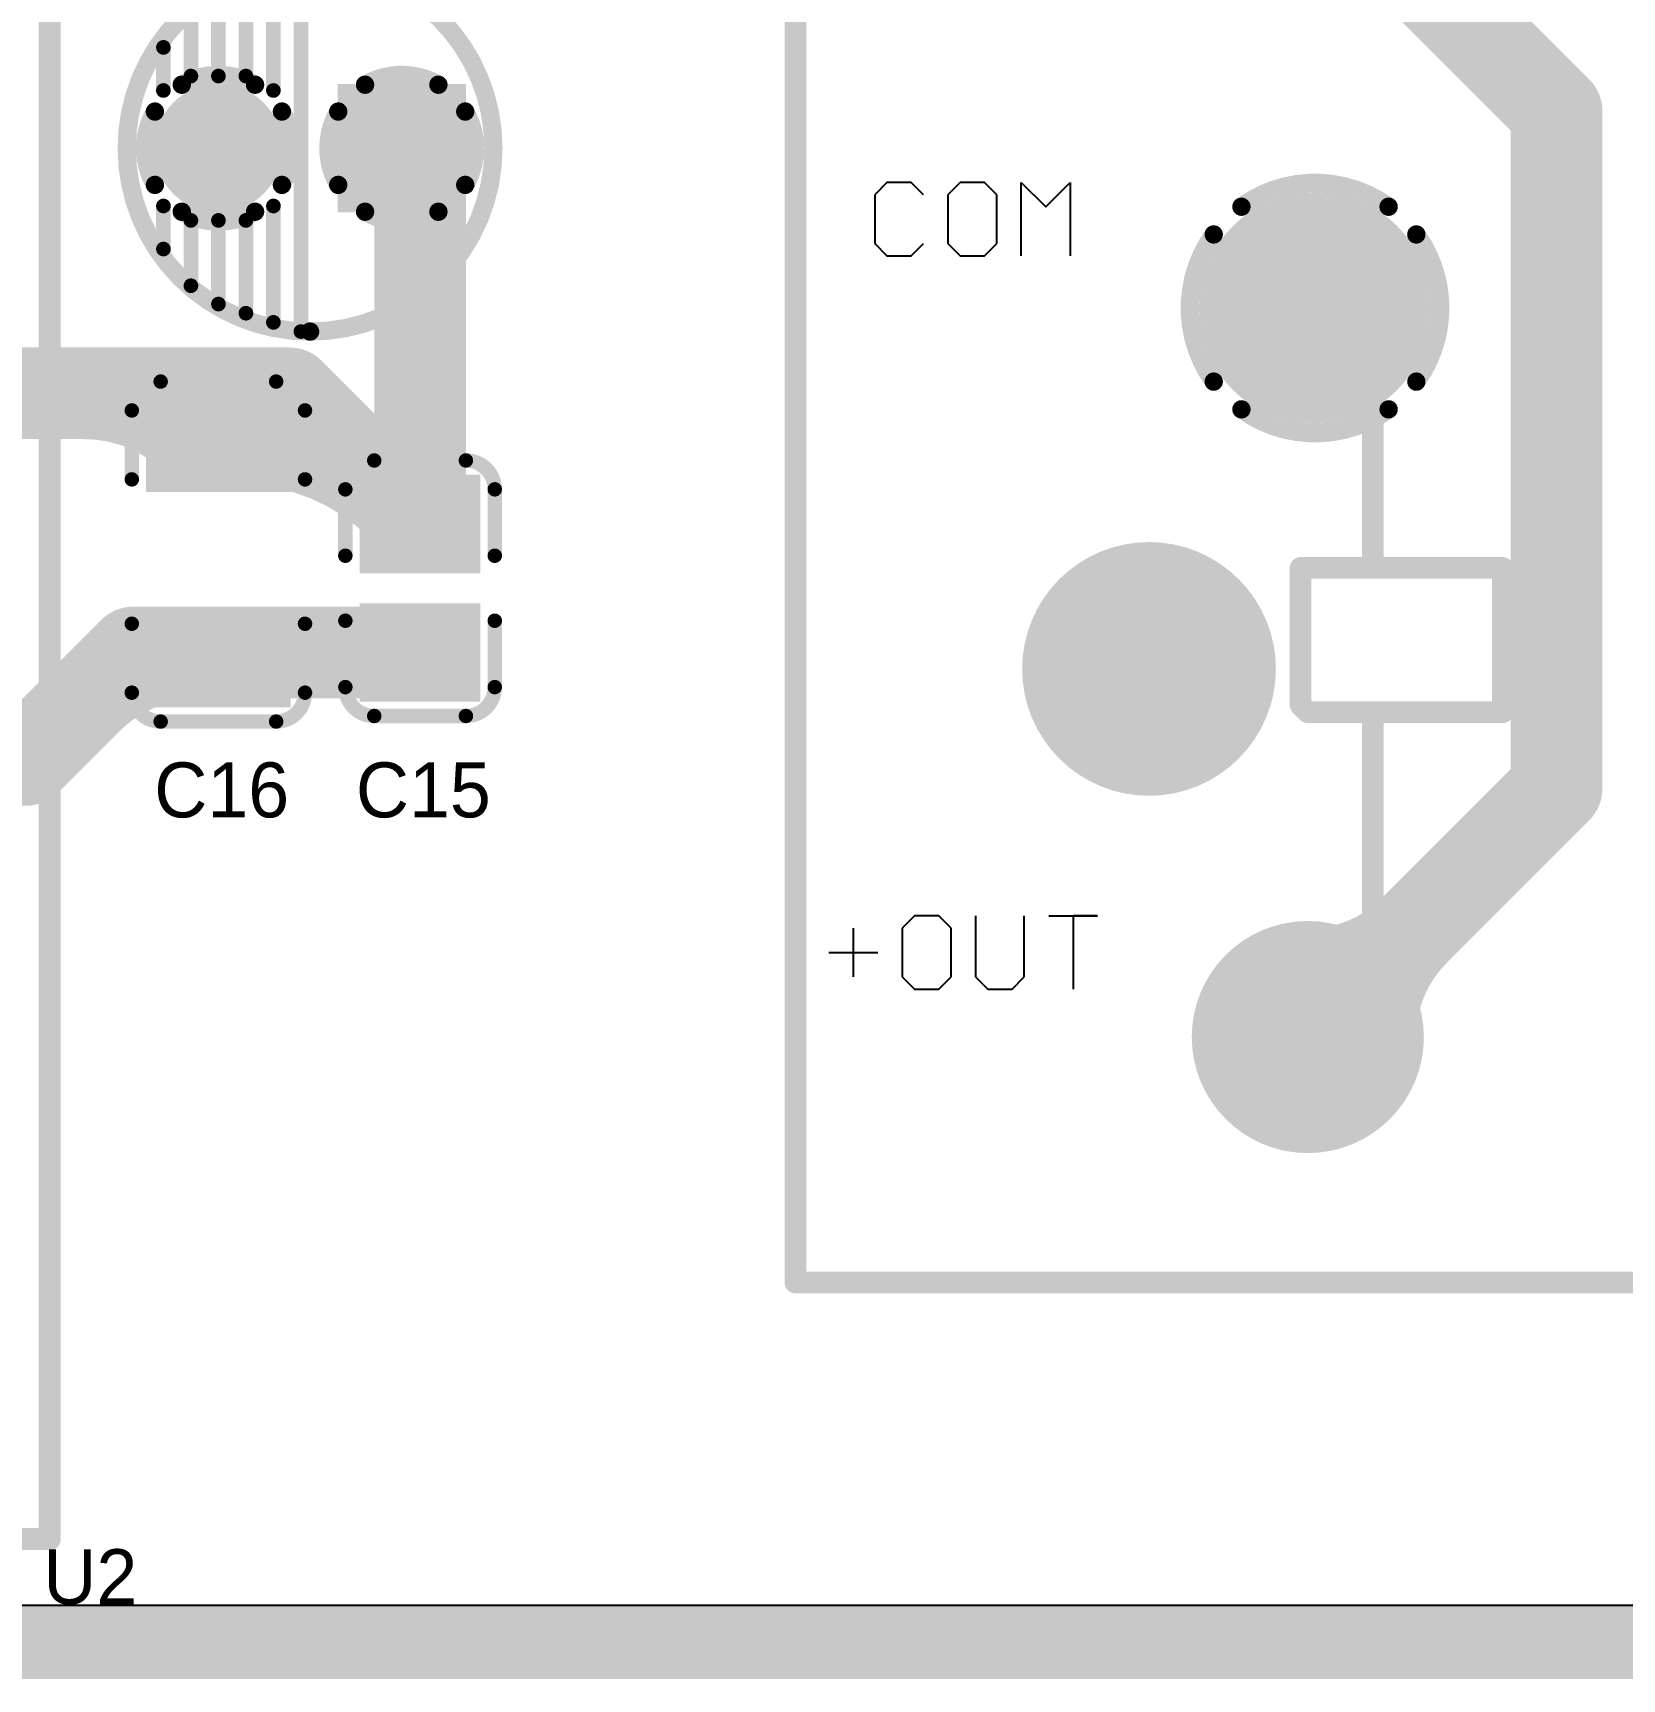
# Model space of a CAD drawing. Header units: millimetres. Extents: x 3.32 to 12.49, y 5.66 to 10.73.
# Drawn here: x 10.036 to 10.903, y 5.684 to 6.582 of the extents above; entities that cross this region are included whole.
import ezdxf

# ---------------------------------------------------------------- set-up
doc = ezdxf.new("R2010")
doc.units = ezdxf.units.MM
doc.header["$MEASUREMENT"] = 0
for name, color, linetype in [('BottomLayer', 5, 'Continuous'), ('BottomSolder', 6, 'Continuous'), ('InternalPlane1', 76, 'Continuous'), ('InternalPlane2', 16, 'Continuous'), ('KeepOutLayer', 6, 'Continuous'), ('MultiLayer', 9, 'Continuous'), ('PadHoleLayer', 156, 'Continuous'), ('TopLayer', 1, 'Continuous'), ('TopOverlay', 2, 'Continuous'), ('TopPaste', 8, 'Continuous'), ('TopSolder', 216, 'Continuous')]:
    doc.layers.add(name, color=color, linetype=linetype)

# ---------------------------------------------------------------- blocks, each defined once
blk = doc.blocks.new('DC_DC_1X1_96')
at = {"layer": 'TopOverlay'}
for p, q in [((-0.68329, 0.28501), (-0.68329, 0.325)), ((-0.64997, 0.325), (-0.65663, 0.31834)), ((-0.63664, 0.325), (-0.64997, 0.325)), ((-0.62997, 0.31834), (-0.63664, 0.325)), ((-0.60998, 0.325), (-0.61665, 0.31834)), ((-0.59665, 0.325), (-0.60998, 0.325)), ((-0.58999, 0.31834), (-0.59665, 0.325)), ((-0.65663, 0.31834), (-0.65663, 0.28501)), ((-0.62997, 0.28501), (-0.62997, 0.31834)), ((-0.61665, 0.31834), (-0.61665, 0.29168)), ((-0.58999, 0.29168), (-0.58999, 0.31834)), ((-0.56333, 0.29168), (-0.56333, 0.31834)), ((-0.55, 0.30501), (-0.57666, 0.30501)), ((-0.61665, 0.29168), (-0.60998, 0.28501)), ((-0.59665, 0.28501), (-0.58999, 0.29168)), ((-0.66996, 0.28501), (-0.69662, 0.28501)), ((-0.69662, 0.28501), (-0.68329, 0.28501)), ((-0.60998, 0.28501), (-0.59665, 0.28501)), ((-0.68163, -0.11499), (-0.68163, -0.075)), ((-0.65497, -0.075), (-0.65497, -0.11499)), ((-0.63498, -0.075), (-0.64165, -0.08166)), ((-0.62165, -0.075), (-0.63498, -0.075)), ((-0.61499, -0.08166), (-0.62165, -0.075)), ((-0.59499, -0.075), (-0.60166, -0.08166)), ((-0.58166, -0.075), (-0.59499, -0.075)), ((-0.575, -0.08166), (-0.58166, -0.075)), ((-0.64165, -0.08166), (-0.64165, -0.10832)), ((-0.61499, -0.10832), (-0.61499, -0.08166)), ((-0.575, -0.10832), (-0.575, -0.08166)), ((-0.6683, -0.10166), (-0.68163, -0.11499)), ((-0.65497, -0.11499), (-0.6683, -0.10166)), ((-0.64165, -0.10832), (-0.63498, -0.11499)), ((-0.63498, -0.11499), (-0.62165, -0.11499)), ((-0.62165, -0.11499), (-0.61499, -0.10832)), ((-0.60166, -0.10832), (-0.59499, -0.11499)), ((-0.59499, -0.11499), (-0.58166, -0.11499)), ((-0.58166, -0.11499), (-0.575, -0.10832))]:
    blk.add_line(p, q, dxfattribs=at)
at = {"layer": 'TopOverlay', "const_width": 0.012}
for points in [[(0.925, 0.625), (-0.125, 0.625)], [(-0.125, 0.625), (-0.125, -0.425)]]:
    blk.add_lwpolyline(points, dxfattribs=at)
at = {"layer": 'TopOverlay', "const_width": 0.006}
blk.add_lwpolyline([(-0.128, 0.625, 1), (-0.122, 0.625, 1)], format="xyb", close=True, dxfattribs=at)
blk.add_lwpolyline([(-0.128, 0.625, 1), (-0.122, 0.625, 1)], format="xyb", close=True, dxfattribs=at)
blk = doc.blocks.new('CD1_2_99')
at = {"layer": 'BottomLayer', "const_width": 0.031}
blk.add_lwpolyline([(-0.0155, 0, 1), (0.0155, 0, 1)], format="xyb", close=True, dxfattribs=at)
at = {"layer": 'BottomLayer'}
blk.add_solid([(-0.031, -0.131), (0.031, -0.131), (-0.031, -0.069), (0.031, -0.069)], dxfattribs=at)
at = {"layer": 'BottomSolder', "const_width": 0.035}
blk.add_lwpolyline([(-0.0175, 0, 1), (0.0175, 0, 1)], format="xyb", close=True, dxfattribs=at)
at = {"layer": 'BottomSolder'}
blk.add_solid([(-0.035, -0.135), (0.035, -0.135), (-0.035, -0.065), (0.035, -0.065)], dxfattribs=at)
at = {"layer": 'InternalPlane1', "const_width": 0.01}
for points in [[(-0.02, 0.03464, -0.267949), (0.02, 0.03464)], [(-0.03464, -0.02, -0.267949), (-0.03464, 0.02)], [(0.03464, 0.02, -0.267949), (0.03464, -0.02)], [(0.02, -0.03464, -0.267949), (-0.02, -0.03464)]]:
    blk.add_lwpolyline(points, format="xyb", dxfattribs=at)
at = {"layer": 'InternalPlane1'}
for points, const_width in [([(-0.0225, 0.03464, 1), (-0.0175, 0.03464, 1)], 0.005), ([(0.0175, 0.03464, 1), (0.0225, 0.03464, 1)], 0.005), ([(-0.03714, 0.02, 1), (-0.03214, 0.02, 1)], 0.005), ([(0.03214, 0.02, 1), (0.03714, 0.02, 1)], 0.005), ([(-0.03714, -0.02, 1), (-0.03214, -0.02, 1)], 0.005), ([(0.03214, -0.02, 1), (0.03714, -0.02, 1)], 0.005), ([(-0.0225, -0.03464, 1), (-0.0175, -0.03464, 1)], 0.005), ([(0.0175, -0.03464, 1), (0.0225, -0.03464, 1)], 0.005), ([(-0.0175, -0.1, 1), (0.0175, -0.1, 1)], 0.035)]:
    blk.add_lwpolyline(points, format="xyb", close=True, dxfattribs=dict(at, const_width=const_width))
at = {"layer": 'InternalPlane2'}
for points, const_width in [([(-0.0175, 0, 1), (0.0175, 0, 1)], 0.035), ([(-0.0225, -0.06536, 1), (-0.0175, -0.06536, 1)], 0.005), ([(0.0175, -0.06536, 1), (0.0225, -0.06536, 1)], 0.005), ([(-0.03714, -0.08, 1), (-0.03214, -0.08, 1)], 0.005), ([(0.03214, -0.08, 1), (0.03714, -0.08, 1)], 0.005), ([(-0.03714, -0.12, 1), (-0.03214, -0.12, 1)], 0.005), ([(0.03214, -0.12, 1), (0.03714, -0.12, 1)], 0.005), ([(-0.0225, -0.13464, 1), (-0.0175, -0.13464, 1)], 0.005), ([(0.0175, -0.13464, 1), (0.0225, -0.13464, 1)], 0.005)]:
    blk.add_lwpolyline(points, format="xyb", close=True, dxfattribs=dict(at, const_width=const_width))
at = {"layer": 'InternalPlane2', "const_width": 0.01}
for points in [[(-0.02, -0.06536, -0.267949), (0.02, -0.06536)], [(-0.03464, -0.12, -0.267949), (-0.03464, -0.08)], [(0.03464, -0.08, -0.267949), (0.03464, -0.12)], [(0.02, -0.13464, -0.267949), (-0.02, -0.13464)]]:
    blk.add_lwpolyline(points, format="xyb", dxfattribs=at)
at = {"layer": 'MultiLayer', "const_width": 0.031}
blk.add_lwpolyline([(-0.0155, 0, 1), (0.0155, 0, 1)], format="xyb", close=True, dxfattribs=at)
at = {"layer": 'MultiLayer'}
blk.add_solid([(-0.031, -0.131), (0.031, -0.131), (-0.031, -0.069), (0.031, -0.069)], dxfattribs=at)
at = {"layer": 'PadHoleLayer', "const_width": 0.015}
for points in [[(-0.0075, 0, 1), (0.0075, 0, 1)], [(-0.0075, -0.1, 1), (0.0075, -0.1, 1)]]:
    blk.add_lwpolyline(points, format="xyb", close=True, dxfattribs=at)
at = {"layer": 'TopLayer', "const_width": 0.031}
blk.add_lwpolyline([(-0.0155, 0, 1), (0.0155, 0, 1)], format="xyb", close=True, dxfattribs=at)
at = {"layer": 'TopLayer'}
blk.add_solid([(-0.031, -0.131), (0.031, -0.131), (-0.031, -0.069), (0.031, -0.069)], dxfattribs=at)
at = {"layer": 'TopOverlay'}
for points, const_width in [([(0.1, -0.05, 1), (-0.1, -0.05, 1)], 0.01), ([(-0.057, 0.03, 1), (-0.053, 0.03, 1)], 0.004), ([(-0.0335, 0.03, 1), (-0.0295, 0.03, 1)], 0.004), ([(0.0295, 0.03, 1), (0.0335, 0.03, 1)], 0.004), ([(0.053, 0.03, 1), (0.057, 0.03, 1)], 0.004), ([(-0.077, 0.015, 1), (-0.073, 0.015, 1)], 0.004), ([(-0.04137, 0.015, 1), (-0.03737, 0.015, 1)], 0.004), ([(0.03737, 0.015, 1), (0.04137, 0.015, 1)], 0.004), ([(0.073, 0.015, 1), (0.077, 0.015, 1)], 0.004), ([(-0.087, 0, 1), (-0.083, 0, 1)], 0.004), ([(-0.04137, 0, 1), (-0.03737, 0, 1)], 0.004), ([(0.03737, 0, 1), (0.04137, 0, 1)], 0.004), ([(0.083, 0, 1), (0.087, 0, 1)], 0.004), ([(-0.092, -0.015, 1), (-0.088, -0.015, 1)], 0.004), ([(-0.04137, -0.015, 1), (-0.03737, -0.015, 1)], 0.004), ([(0.03737, -0.015, 1), (0.04137, -0.015, 1)], 0.004), ([(0.088, -0.015, 1), (0.092, -0.015, 1)], 0.004), ([(-0.097, -0.03, 1), (-0.093, -0.03, 1)], 0.004), ([(-0.0335, -0.03, 1), (-0.0295, -0.03, 1)], 0.004), ([(0.0295, -0.03, 1), (0.0335, -0.03, 1)], 0.004), ([(0.093, -0.03, 1), (0.097, -0.03, 1)], 0.004), ([(-0.102, -0.045, 1), (-0.098, -0.045, 1)], 0.004), ([(0.093, -0.045, 1), (0.097, -0.045, 1)], 0.004), ([(-0.1025, -0.05, 1), (-0.0975, -0.05, 1)], 0.005), ([(0.0975, -0.05, 1), (0.1025, -0.05, 1)], 0.005)]:
    blk.add_lwpolyline(points, format="xyb", close=True, dxfattribs=dict(at, const_width=const_width))
at = {"layer": 'TopOverlay', "const_width": 0.008}
for points in [[(-0.055, 0.03), (-0.0315, 0.03)], [(0.0315, 0.03), (0.055, 0.03)], [(-0.075, 0.015), (-0.03937, 0.015)], [(0.03937, 0.015), (0.075, 0.015)], [(-0.085, 0), (-0.03937, 0)], [(0.03937, 0), (0.085, 0)], [(-0.09, -0.015), (-0.03937, -0.015)], [(0.03937, -0.015), (0.09, -0.015)], [(-0.095, -0.03), (-0.0315, -0.03)], [(0.0315, -0.03), (0.095, -0.03)], [(-0.1, -0.045), (0.095, -0.045)]]:
    blk.add_lwpolyline(points, dxfattribs=at)
at = {"layer": 'TopSolder', "const_width": 0.035}
blk.add_lwpolyline([(-0.0175, 0, 1), (0.0175, 0, 1)], format="xyb", close=True, dxfattribs=at)
at = {"layer": 'TopSolder'}
blk.add_solid([(-0.035, -0.135), (0.035, -0.135), (-0.035, -0.065), (0.035, -0.065)], dxfattribs=at)
blk = doc.blocks.new('1206_C_239')
at = {"layer": 'TopLayer'}
for points in [[(-0.08091, -0.03543), (-0.03642, -0.03543), (-0.08091, 0.03543), (-0.03642, 0.03543)], [(0.03642, -0.03543), (0.08091, -0.03543), (0.03642, 0.03543), (0.08091, 0.03543)]]:
    blk.add_solid(points, dxfattribs=at)
at = {"layer": 'TopOverlay', "const_width": 0.00787}
for points in [[(-0.09272, 0.0315, -0.414213), (-0.07697, 0.04724)], [(0.07697, 0.04724, -0.414214), (0.09272, 0.0315)], [(-0.07697, -0.04724, -0.414213), (-0.09272, -0.0315)], [(0.09272, -0.0315, -0.414214), (0.07697, -0.04724)]]:
    blk.add_lwpolyline(points, format="xyb", dxfattribs=at)
for points in [[(-0.07697, 0.04724), (-0.03937, 0.04724)], [(0.03937, 0.04724), (0.07697, 0.04724)], [(-0.09272, 0.0315), (-0.09272, -0.0315)], [(0.09272, 0.0315), (0.09272, -0.0315)], [(-0.07697, -0.04724), (-0.03937, -0.04724)], [(0.03937, -0.04724), (0.07697, -0.04724)]]:
    blk.add_lwpolyline(points, dxfattribs=at)
at = {"layer": 'TopOverlay', "const_width": 0.00394}
for points in [[(-0.07894, 0.04724, 1), (-0.075, 0.04724, 1)], [(-0.07894, 0.04724, 1), (-0.075, 0.04724, 1)], [(-0.04134, 0.04724, 1), (-0.0374, 0.04724, 1)], [(0.0374, 0.04724, 1), (0.04134, 0.04724, 1)], [(0.075, 0.04724, 1), (0.07894, 0.04724, 1)], [(0.075, 0.04724, 1), (0.07894, 0.04724, 1)], [(-0.09469, 0.0315, 1), (-0.09075, 0.0315, 1)], [(-0.09469, 0.0315, 1), (-0.09075, 0.0315, 1)], [(0.09075, 0.0315, 1), (0.09469, 0.0315, 1)], [(0.09075, 0.0315, 1), (0.09469, 0.0315, 1)], [(-0.09469, -0.0315, 1), (-0.09075, -0.0315, 1)], [(-0.09469, -0.0315, 1), (-0.09075, -0.0315, 1)], [(0.09075, -0.0315, 1), (0.09469, -0.0315, 1)], [(0.09075, -0.0315, 1), (0.09469, -0.0315, 1)], [(-0.07894, -0.04724, 1), (-0.075, -0.04724, 1)], [(-0.07894, -0.04724, 1), (-0.075, -0.04724, 1)], [(-0.04134, -0.04724, 1), (-0.0374, -0.04724, 1)], [(0.0374, -0.04724, 1), (0.04134, -0.04724, 1)], [(0.075, -0.04724, 1), (0.07894, -0.04724, 1)], [(0.075, -0.04724, 1), (0.07894, -0.04724, 1)]]:
    blk.add_lwpolyline(points, format="xyb", close=True, dxfattribs=at)
at = {"layer": 'TopPaste'}
for points in [[(-0.08091, -0.03543), (-0.03642, -0.03543), (-0.08091, 0.03543), (-0.03642, 0.03543)], [(0.03642, -0.03543), (0.08091, -0.03543), (0.03642, 0.03543), (0.08091, 0.03543)]]:
    blk.add_solid(points, dxfattribs=at)
at = {"layer": 'TopSolder'}
for points in [[(-0.08491, -0.03943), (-0.03242, -0.03943), (-0.08491, 0.03943), (-0.03242, 0.03943)], [(0.03242, -0.03943), (0.08491, -0.03943), (0.03242, 0.03943), (0.08491, 0.03943)]]:
    blk.add_solid(points, dxfattribs=at)
blk = doc.blocks.new('0805_C_242')
at = {"layer": 'TopLayer'}
for points in [[(-0.05787, -0.02894), (-0.0122, -0.02894), (-0.05787, 0.02894), (-0.0122, 0.02894)], [(0.0122, -0.02894), (0.05787, -0.02894), (0.0122, 0.02894), (0.05787, 0.02894)]]:
    blk.add_solid(points, dxfattribs=at)
at = {"layer": 'TopOverlay', "const_width": 0.00787}
for points in [[(-0.06969, 0.025, -0.414214), (-0.05394, 0.04075)], [(0.05394, 0.04075, -0.414213), (0.06969, 0.025)], [(-0.05394, -0.04075, -0.414213), (-0.06969, -0.025)], [(0.06968, -0.025, -0.414214), (0.05394, -0.04075)]]:
    blk.add_lwpolyline(points, format="xyb", dxfattribs=at)
for points in [[(-0.05394, 0.04075), (-0.01772, 0.04075)], [(0.01772, 0.04075), (0.05394, 0.04075)], [(-0.06969, 0.025), (-0.06969, -0.025)], [(0.06968, 0.025), (0.06968, -0.025)], [(-0.05394, -0.04075), (-0.01772, -0.04075)], [(0.01772, -0.04075), (0.05394, -0.04075)]]:
    blk.add_lwpolyline(points, dxfattribs=at)
at = {"layer": 'TopOverlay', "const_width": 0.00394}
for points in [[(-0.05591, 0.04075, 1), (-0.05197, 0.04075, 1)], [(-0.05591, 0.04075, 1), (-0.05197, 0.04075, 1)], [(-0.01969, 0.04075, 1), (-0.01575, 0.04075, 1)], [(0.01575, 0.04075, 1), (0.01969, 0.04075, 1)], [(0.05197, 0.04075, 1), (0.05591, 0.04075, 1)], [(0.05197, 0.04075, 1), (0.05591, 0.04075, 1)], [(-0.07165, 0.025, 1), (-0.06772, 0.025, 1)], [(-0.07165, 0.025, 1), (-0.06772, 0.025, 1)], [(0.06772, 0.025, 1), (0.07165, 0.025, 1)], [(0.06772, 0.025, 1), (0.07165, 0.025, 1)], [(-0.07165, -0.025, 1), (-0.06772, -0.025, 1)], [(-0.07165, -0.025, 1), (-0.06772, -0.025, 1)], [(0.06772, -0.025, 1), (0.07165, -0.025, 1)], [(0.06772, -0.025, 1), (0.07165, -0.025, 1)], [(-0.05591, -0.04075, 1), (-0.05197, -0.04075, 1)], [(-0.05591, -0.04075, 1), (-0.05197, -0.04075, 1)], [(-0.01969, -0.04075, 1), (-0.01575, -0.04075, 1)], [(0.01575, -0.04075, 1), (0.01969, -0.04075, 1)], [(0.05197, -0.04075, 1), (0.05591, -0.04075, 1)], [(0.05197, -0.04075, 1), (0.05591, -0.04075, 1)]]:
    blk.add_lwpolyline(points, format="xyb", close=True, dxfattribs=at)
at = {"layer": 'TopPaste'}
for points in [[(-0.05787, -0.02894), (-0.0122, -0.02894), (-0.05787, 0.02894), (-0.0122, 0.02894)], [(0.0122, -0.02894), (0.05787, -0.02894), (0.0122, 0.02894), (0.05787, 0.02894)]]:
    blk.add_solid(points, dxfattribs=at)
at = {"layer": 'TopSolder'}
for points in [[(-0.06187, -0.03294), (-0.0082, -0.03294), (-0.06187, 0.03294), (-0.0082, 0.03294)], [(0.0082, -0.03294), (0.06187, -0.03294), (0.0082, 0.03294), (0.06187, 0.03294)]]:
    blk.add_solid(points, dxfattribs=at)
blk = doc.blocks.new('NT90HCE12CE_292')
at = {"layer": 'BottomLayer', "const_width": 0.05906}
for points in [[(0.30827, -0.98, 1), (0.36732, -0.98, 1)], [(0.70591, -0.98394, 1), (0.76496, -0.98394, 1)], [(0.50512, -1.07055, 1), (0.56417, -1.07055, 1)]]:
    blk.add_lwpolyline(points, format="xyb", close=True, dxfattribs=at)
at = {"layer": 'BottomSolder', "const_width": 0.06305}
for points in [[(0.30627, -0.98, 1), (0.36932, -0.98, 1)], [(0.70391, -0.98394, 1), (0.76696, -0.98394, 1)], [(0.50312, -1.07055, 1), (0.56617, -1.07055, 1)]]:
    blk.add_lwpolyline(points, format="xyb", close=True, dxfattribs=at)
at = {"layer": 'InternalPlane1', "const_width": 0.01}
for points in [[(0.29765, -0.92474, -0.32492), (0.37794, -0.92474)], [(0.28253, -1.02015, -0.32492), (0.28253, -0.93985)], [(0.39306, -0.93985, -0.32492), (0.39306, -1.02015)], [(0.37794, -1.03526, -0.32492), (0.29765, -1.03526)]]:
    blk.add_lwpolyline(points, format="xyb", dxfattribs=at)
at = {"layer": 'InternalPlane1'}
for points, const_width in [([(0.29515, -0.92474, 1), (0.30015, -0.92474, 1)], 0.005), ([(0.37544, -0.92474, 1), (0.38044, -0.92474, 1)], 0.005), ([(0.70378, -0.98394, 1), (0.76709, -0.98394, 1)], 0.06331), ([(0.28003, -0.93985, 1), (0.28503, -0.93985, 1)], 0.005), ([(0.39056, -0.93985, 1), (0.39556, -0.93985, 1)], 0.005), ([(0.50004, -1.07055, 1), (0.56925, -1.07055, 1)], 0.06921), ([(0.28003, -1.02015, 1), (0.28503, -1.02015, 1)], 0.005), ([(0.39056, -1.02015, 1), (0.39556, -1.02015, 1)], 0.005), ([(0.29515, -1.03526, 1), (0.30015, -1.03526, 1)], 0.005), ([(0.37544, -1.03526, 1), (0.38044, -1.03526, 1)], 0.005)]:
    blk.add_lwpolyline(points, format="xyb", close=True, dxfattribs=dict(at, const_width=const_width))
at = {"layer": 'InternalPlane2'}
for points, const_width in [([(0.30614, -0.98, 1), (0.36945, -0.98, 1)], 0.06331), ([(0.70378, -0.98394, 1), (0.76709, -0.98394, 1)], 0.06331), ([(0.50004, -1.07055, 1), (0.56925, -1.07055, 1)], 0.06921)]:
    blk.add_lwpolyline(points, format="xyb", close=True, dxfattribs=dict(at, const_width=const_width))
at = {"layer": 'MultiLayer', "const_width": 0.05906}
for points in [[(0.30827, -0.98, 1), (0.36732, -0.98, 1)], [(0.70591, -0.98394, 1), (0.76496, -0.98394, 1)], [(0.50512, -1.07055, 1), (0.56417, -1.07055, 1)]]:
    blk.add_lwpolyline(points, format="xyb", close=True, dxfattribs=at)
at = {"layer": 'PadHoleLayer'}
for points, const_width in [([(0.31614, -0.98, 1), (0.35945, -0.98, 1)], 0.04331), ([(0.71378, -0.98394, 1), (0.75709, -0.98394, 1)], 0.04331), ([(0.51004, -1.07055, 1), (0.55925, -1.07055, 1)], 0.04921)]:
    blk.add_lwpolyline(points, format="xyb", close=True, dxfattribs=dict(at, const_width=const_width))
at = {"layer": 'TopLayer', "const_width": 0.05906}
for points in [[(0.30827, -0.98, 1), (0.36732, -0.98, 1)], [(0.70591, -0.98394, 1), (0.76496, -0.98394, 1)], [(0.50512, -1.07055, 1), (0.56417, -1.07055, 1)]]:
    blk.add_lwpolyline(points, format="xyb", close=True, dxfattribs=at)
at = {"layer": 'TopOverlay', "const_width": 0.01181}
for points in [[(0.86929, -1.15323), (0.86929, -0.48394)], [(0.55827, -0.87764), (0.47953, -0.87764)], [(0.47953, -0.98787), (0.47953, -0.87764)], [(0.55827, -0.98394), (0.55827, -0.87764)], [(0.47953, -0.9485), (0.36929, -0.9485)], [(0.7, -0.9485), (0.55827, -0.9485)], [(0.71575, -0.96425), (0.7, -0.9485)], [(0.55433, -0.98787), (0.55827, -0.98394)], [(0.55433, -0.98787), (0.47953, -0.98787)], [(0.86929, -1.26347), (0.86929, -1.15323)], [(0.25118, -1.26347), (0.14488, -1.26347)], [(0.5937, -1.26347), (0.25118, -1.26347)], [(0.86929, -1.26347), (0.53465, -1.26347)]]:
    blk.add_lwpolyline(points, dxfattribs=at)
at = {"layer": 'TopOverlay', "const_width": 0.00591}
for points in [[(0.47658, -0.87764, 1), (0.48248, -0.87764, 1)], [(0.47658, -0.87764, 1), (0.48248, -0.87764, 1)], [(0.55532, -0.87764, 1), (0.56122, -0.87764, 1)], [(0.55532, -0.87764, 1), (0.56122, -0.87764, 1)], [(0.36634, -0.9485, 1), (0.37224, -0.9485, 1)], [(0.47658, -0.9485, 1), (0.48248, -0.9485, 1)], [(0.55532, -0.9485, 1), (0.56122, -0.9485, 1)], [(0.69705, -0.9485, 1), (0.70295, -0.9485, 1)], [(0.69705, -0.9485, 1), (0.70295, -0.9485, 1)], [(0.7128, -0.96425, 1), (0.7187, -0.96425, 1)], [(0.55532, -0.98394, 1), (0.56122, -0.98394, 1)], [(0.55532, -0.98394, 1), (0.56122, -0.98394, 1)], [(0.47658, -0.98787, 1), (0.48248, -0.98787, 1)], [(0.47658, -0.98787, 1), (0.48248, -0.98787, 1)], [(0.55138, -0.98787, 1), (0.55728, -0.98787, 1)], [(0.55138, -0.98787, 1), (0.55728, -0.98787, 1)], [(0.86634, -1.15323, 1), (0.87224, -1.15323, 1)], [(0.86634, -1.15323, 1), (0.87224, -1.15323, 1)], [(0.24823, -1.26347, 1), (0.25413, -1.26347, 1)], [(0.24823, -1.26347, 1), (0.25413, -1.26347, 1)], [(0.53169, -1.26347, 1), (0.5376, -1.26347, 1)], [(0.59075, -1.26347, 1), (0.59665, -1.26347, 1)], [(0.86634, -1.26347, 1), (0.87224, -1.26347, 1)], [(0.86634, -1.26347, 1), (0.87224, -1.26347, 1)]]:
    blk.add_lwpolyline(points, format="xyb", close=True, dxfattribs=at)
at = {"layer": 'TopSolder', "const_width": 0.06305}
for points in [[(0.30627, -0.98, 1), (0.36932, -0.98, 1)], [(0.70391, -0.98394, 1), (0.76696, -0.98394, 1)], [(0.50312, -1.07055, 1), (0.56617, -1.07055, 1)]]:
    blk.add_lwpolyline(points, format="xyb", close=True, dxfattribs=at)

msp = doc.modelspace()

# ---------------------------------------------------------------- linework, layer by layer
at = {"layer": 'InternalPlane1'}
msp.add_line((10.91339, 5.72374), (9.56709, 5.72374), dxfattribs=at)
at = {"layer": 'InternalPlane1', "const_width": 0.04}
msp.add_lwpolyline([(3.98701, 5.70365), (12.16535, 5.70365)], dxfattribs=at)
at = {"layer": 'InternalPlane2'}
msp.add_line((10.91339, 5.72374), (9.56709, 5.72374), dxfattribs=at)
at = {"layer": 'InternalPlane2', "const_width": 0.04}
msp.add_lwpolyline([(3.98701, 5.70365), (12.16535, 5.70365)], dxfattribs=at)
at = {"layer": 'KeepOutLayer', "const_width": 0.01}
msp.add_lwpolyline([(3.98701, 5.70866), (12.16535, 5.70866)], dxfattribs=at)
at = {"layer": 'TopLayer', "const_width": 0.05}
for points in [[(10.78122, 6.62445), (10.86701, 6.53866)], [(10.86701, 6.16961), (10.86701, 6.53866)], [(10.23701, 6.51866), (10.24701, 6.50866)], [(10.24701, 6.3137), (10.24701, 6.50866)], [(9.92, 6.38499), (10.17572, 6.38499)], [(10.17572, 6.38499), (10.24701, 6.3137)], [(10.03201, 6.18499), (10.09064, 6.24362)], [(10.09064, 6.24362), (10.24701, 6.24362)], [(9.92, 6.18499), (10.03201, 6.18499)], [(10.73126, 6.03386), (10.86701, 6.16961)]]:
    msp.add_lwpolyline(points, dxfattribs=at)
at = {"layer": 'TopLayer', "const_width": 0.025}
for points in [[(10.85451, 6.53866, 1), (10.87951, 6.53866, 1)], [(10.85451, 6.53866, 1), (10.87951, 6.53866, 1)], [(10.22027, 6.51442, 1), (10.24527, 6.51442, 1)], [(10.22451, 6.51866, 1), (10.24951, 6.51866, 1)], [(10.23451, 6.50866, 1), (10.25951, 6.50866, 1)], [(10.23451, 6.50866, 1), (10.25951, 6.50866, 1)], [(10.23451, 6.48003, 1), (10.25951, 6.48003, 1)], [(10.05119, 6.38499, 1), (10.07619, 6.38499, 1)], [(10.16322, 6.38499, 1), (10.18822, 6.38499, 1)], [(10.16322, 6.38499, 1), (10.18822, 6.38499, 1)], [(10.16322, 6.38499, 1), (10.18822, 6.38499, 1)], [(10.11327, 6.35927, 1), (10.13827, 6.35927, 1)], [(10.1377, 6.36008, 1), (10.1627, 6.36008, 1)], [(10.13494, 6.35739, 1), (10.15994, 6.35739, 1)], [(10.22379, 6.32442, 1), (10.24879, 6.32442, 1)], [(10.23451, 6.3137, 1), (10.25951, 6.3137, 1)], [(10.23451, 6.3137, 1), (10.25951, 6.3137, 1)], [(10.07814, 6.24362, 1), (10.10314, 6.24362, 1)], [(10.07814, 6.24362, 1), (10.10314, 6.24362, 1)], [(10.11132, 6.24276, 1), (10.13632, 6.24276, 1)], [(10.23451, 6.24362, 1), (10.25951, 6.24362, 1)], [(10.05321, 6.21869, 1), (10.07821, 6.21869, 1)], [(10.01951, 6.18499, 1), (10.04451, 6.18499, 1)], [(10.01951, 6.18499, 1), (10.04451, 6.18499, 1)], [(10.85451, 6.16961, 1), (10.87951, 6.16961, 1)], [(10.85451, 6.16961, 1), (10.87951, 6.16961, 1)], [(10.7769, 6.09199, 1), (10.8019, 6.09199, 1)], [(10.7769, 6.09199, 1), (10.8019, 6.09199, 1)], [(10.71876, 6.06791, 1), (10.74376, 6.06791, 1)], [(10.71876, 6.03386, 1), (10.74376, 6.03386, 1)], [(10.75282, 6.03386, 1), (10.77782, 6.03386, 1)]]:
    msp.add_lwpolyline(points, format="xyb", close=True, dxfattribs=at)
at = {"layer": 'TopLayer', "const_width": 0.05}
for points in [[(10.23277, 6.51442, -0.198912), (10.24701, 6.48003)], [(10.06369, 6.38499, -0.198912), (10.12577, 6.35927)], [(10.14744, 6.35739, -0.407029), (10.17572, 6.38499)], [(10.1502, 6.36008, -0.198912), (10.23629, 6.32442)], [(10.06571, 6.21869, -0.198912), (10.12382, 6.24276)], [(10.7894, 6.09199, -0.198912), (10.73126, 6.06791)], [(10.76531, 6.03386, -0.198912), (10.7894, 6.09199)]]:
    msp.add_lwpolyline(points, format="xyb", dxfattribs=at)

# ---------------------------------------------------------------- block references
for name, p, rotation in [('DC_DC_1X1_96', (9.92, 6.38499), 180), ('NT90HCE12CE_292', (11.7152, 6.76929), 270), ('CD1_2_99', (10.13701, 6.51866), 90), ('1206_C_239', (10.13701, 6.29866), 90), ('0805_C_242', (10.24701, 6.27866), 90)]:
    msp.add_blockref(name, p, dxfattribs=dict(rotation=rotation))

# ---------------------------------------------------------------- texts
at = {"layer": 'TopOverlay'}
for s, p in [('C16', (10.10201, 6.15366)), ('C15', (10.21201, 6.15366)), ('U2', (10.0415, 5.72448))]:
    msp.add_text(s, height=0.03, dxfattribs=at).set_placement(p)

doc.saveas('drawing.dxf')
